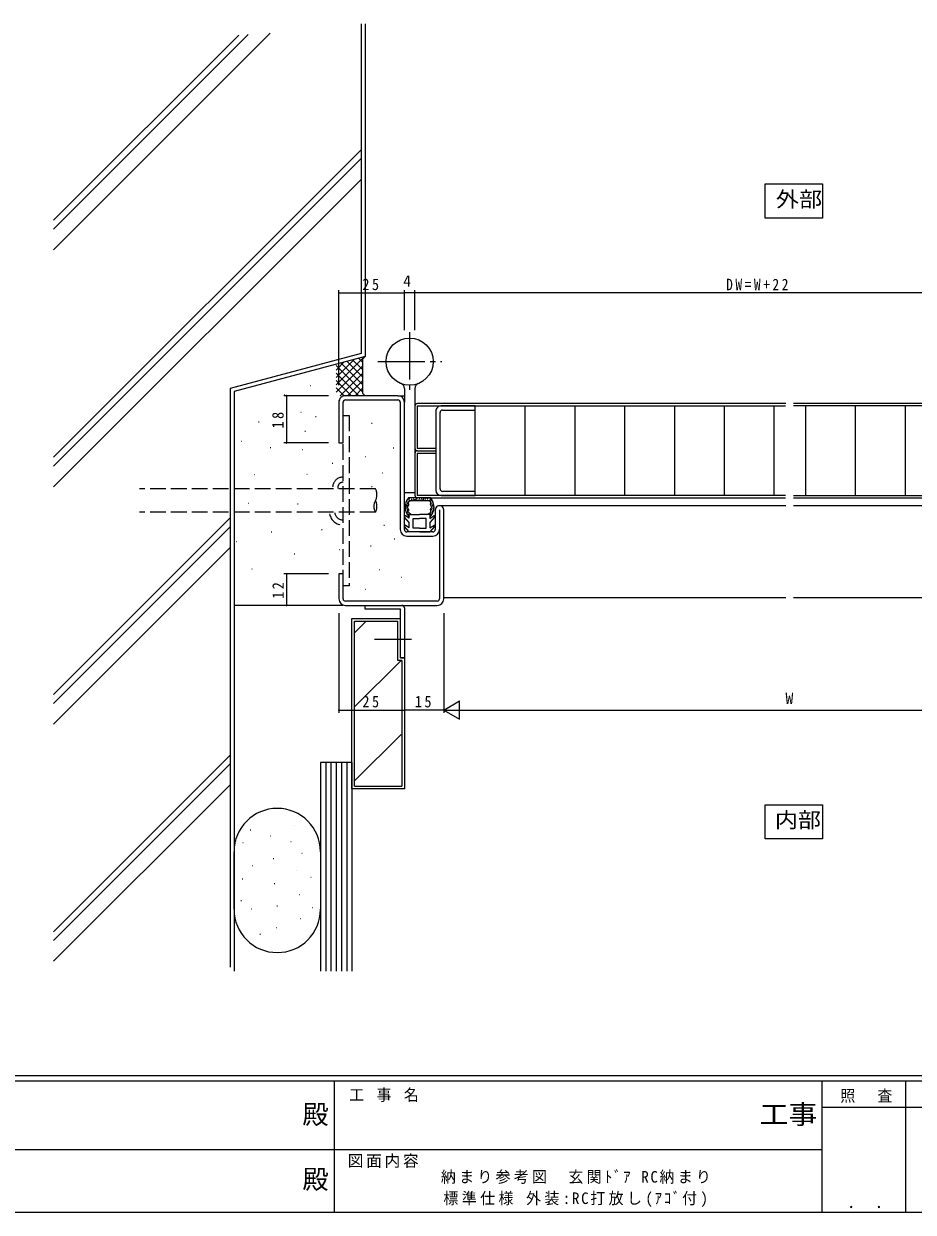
# Model space of a CAD drawing. Units: millimetres, scale not verified. Extents: x -594 to 539, y -420 to 386.
# Drawn here: x -158.4 to 180.9, y -420 to 33.6 of the extents above; entities that cross this region are included whole.
import ezdxf
from ezdxf.enums import TextEntityAlignment as Align

# ---------------------------------------------------------------- set-up
doc = ezdxf.new("R2010")
doc.units = ezdxf.units.MM
doc.header["$LTSCALE"] = 2
doc.linetypes.add('CHAIN2', pattern=[12, 9, -1, 1, -1])
doc.linetypes.add('DASHED3', pattern=[4, 3, -1])
for name, color, linetype, lineweight in [('0-1_YKK_ZWAK', 7, 'Continuous', 9), ('0-2_USER1', 3, 'Continuous', 9), ('0-3_YKK_11', 7, 'Continuous', 9), ('0-4_YKK_12', 2, 'Continuous', 9), ('0-5_YSS_K', 3, 'Continuous', 9), ('0-6_YKK_13', 4, 'Continuous', 9), ('0-7_YKK_D', 6, 'Continuous', 9)]:
    doc.layers.add(name, color=color, linetype=linetype, lineweight=lineweight)
doc.styles.add('ＭＳ ゴシック', font='')
doc.styles.get('ＭＳ ゴシック').set_extended_font_data('MS Gothic')

msp = doc.modelspace()

# ---------------------------------------------------------------- linework, layer by layer
at = {"layer": '0-1_YKK_ZWAK'}
for p, q in [((510, -367.965), (-590, -367.965)), ((456, -369.965), (-590, -369.965)), ((-40, -369.965), (-40, -419.965)), ((146, -369.965), (146, -419.965)), ((178, -369.965), (178, -419.965)), ((243.406, -379.964), (146, -379.964)), ((-222, -395.964), (-38, -395.964)), ((-38, -395.964), (146, -395.964)), ((-590, -419.965), (456, -419.965))]:
    msp.add_line(p, q, dxfattribs=at)
at = {"layer": '0-2_USER1'}
for p, q in [((124.452, -27.559), (146.305, -27.559)), ((124.452, -40.559), (124.452, -27.559)), ((146.305, -27.559), (146.305, -40.559)), ((146.305, -40.559), (124.452, -40.559)), ((124.452, -264.452), (146.305, -264.452)), ((124.452, -277.452), (124.452, -264.452)), ((146.305, -264.452), (146.305, -277.452)), ((146.305, -277.452), (124.452, -277.452))]:
    msp.add_line(p, q, dxfattribs=at)
at = {"layer": '0-3_YKK_11'}
for p, q in [((-15.716, -108.362), (-35.716, -108.362)), ((-38.216, -110.862), (-38.216, -126.362)), ((-36.616, -126.362), (-36.616, -110.862)), ((-35.716, -109.962), (-15.716, -109.962)), ((-14.816, -110.862), (-14.815, -159.462)), ((-13.215, -159.462), (-13.216, -110.862)), ((13.784, -112.262), (0.784, -112.262)), ((13.784, -113.862), (13.784, -112.262)), ((-1.216, -114.262), (-1.216, -144.462)), ((0.384, -143.962), (0.384, -114.762)), ((1.284, -113.862), (13.784, -113.862)), ((-38.216, -126.362), (-36.616, -126.362)), ((13.784, -144.862), (1.284, -144.862)), ((13.784, -146.462), (13.784, -144.862)), ((0.784, -146.462), (13.784, -146.462)), ((-1.416, -151.962), (-1.415, -159.462)), ((0.184, -151.962), (0.185, -185.862)), ((1.785, -185.862), (1.785, -151.962)), ((-2.315, -160.362), (-12.315, -160.362)), ((-12.315, -161.962), (-2.315, -161.962)), ((-38.215, -176.362), (-38.215, -185.862)), ((-36.615, -176.362), (-38.215, -176.362)), ((-36.615, -185.862), (-36.615, -176.362)), ((-0.715, -186.762), (-35.715, -186.762)), ((-35.715, -188.362), (-0.715, -188.362)), ((-28.215, -188.362), (-14.215, -188.362)), ((-28.215, -189.862), (-28.215, -188.362)), ((-14.715, -189.862), (-28.215, -189.862)), ((-14.715, -208.362), (-14.715, -189.862)), ((-13.215, -189.362), (-13.215, -208.362)), ((-13.215, -208.362), (-14.715, -208.362))]:
    msp.add_line(p, q, dxfattribs=at)
for centre, radius, start, end in [((-35.716, -110.862), 2.5, 90.00024, 180.00029), ((-15.716, -110.862), 2.5, 0.00026, 90.00024), ((-35.716, -110.862), 0.9, 90.00024, 180.00029), ((-15.716, -110.862), 0.9, 0.00026, 90.00024), ((0.784, -114.262), 2, 89.99997, 180.00002), ((1.284, -114.762), 0.9, 89.99997, 180.00002), ((0.784, -144.462), 2, 180.00002, 270), ((1.284, -143.962), 0.9, 180.00002, 270), ((0.184, -151.962), 1.6, 0.00026, 180.00029), ((-12.315, -159.462), 2.5, 180.00029, 270.00026), ((-12.315, -159.462), 0.9, 180.00029, 270.00026), ((-2.315, -159.462), 2.5, 270.00026, 0.00026), ((-2.315, -159.462), 0.9, 270.00026, 0.00026), ((-35.715, -185.862), 2.5, 180.00029, 270.00026), ((-35.715, -185.862), 0.9, 180.00029, 270.00026), ((-0.715, -185.862), 2.5, 270.00026, 0.00026), ((-0.715, -185.862), 0.9, 270.00026, 0.00026), ((-14.215, -189.362), 1, 0, 89.99997)]:
    msp.add_arc(centre, radius, start, end, dxfattribs=at)
at = {"layer": '0-4_YKK_12'}
for p, q in [((-15.716, -108.362), (-13.215, -108.362)), ((118.784, -150.362), (0.184, -150.362)), ((132.284, -150.362), (116.248, -150.362)), ((267.421, -150.362), (135.284, -150.362)), ((1.785, -185.362), (132.284, -185.362)), ((135.284, -185.362), (265.784, -185.362))]:
    msp.add_line(p, q, dxfattribs=at)
at = {"layer": '0-5_YSS_K'}
for p, q in [((-29.715, 33.578), (-29.715, -92.211)), ((-29.715, 31.988), (-29.715, -92.211)), ((-28.215, 33.578), (-28.215, -93.362)), ((-147.096, -52.68), (-64.433, 29.982)), ((-147.096, -44.761), (-72.839, 29.497)), ((-147.096, -41.367), (-76.441, 29.289)), ((-147.096, -131.876), (-29.715, -14.495)), ((-147.096, -135.27), (-29.715, -17.89)), ((-147.096, -143.19), (-29.715, -25.809)), ((-29.715, -92.211), (-79.715, -105.609)), ((-29.715, -92.211), (-79.715, -105.609)), ((-28.215, -93.362), (-78.215, -106.76)), ((-28.41, -93.414), (-39.215, -104.22)), ((-32.273, -94.449), (-39.215, -101.392)), ((-29.215, -101.22), (-35.201, -95.234)), ((-29.215, -98.392), (-32.971, -94.636)), ((-29.215, -95.563), (-30.74, -94.039)), ((-36.137, -95.485), (-39.215, -98.563)), ((-29.215, -106.877), (-39.215, -96.877)), ((-29.215, -97.048), (-39.215, -107.048)), ((-30.558, -108.362), (-39.215, -99.705)), ((-29.215, -104.048), (-37.432, -95.832)), ((-33.387, -108.362), (-39.215, -102.534)), ((-29.215, -99.877), (-37.701, -108.362)), ((-29.215, -102.705), (-34.872, -108.362)), ((-79.715, -105.609), (-79.715, -326.465)), ((-78.215, -106.76), (-78.215, -327.965)), ((-59.111, -107.952), (-58.911, -107.952)), ((-49.055, -104.423), (-48.855, -104.423)), ((-36.215, -108.362), (-39.215, -105.362)), ((-28.215, -108.362), (-36.183, -108.362)), ((-29.215, -105.534), (-32.044, -108.362)), ((-28.215, -108.362), (-29.215, -107.362)), ((-52.76, -114.657), (-52.56, -114.657)), ((-47.114, -116.245), (-46.914, -116.245)), ((-68.816, -118.362), (-68.615, -118.362)), ((-51.172, -121.891), (-50.972, -121.891)), ((-25.765, -118.891), (-25.565, -118.891)), ((-75.52, -125.772), (-75.32, -125.772)), ((-64.405, -128.066), (-64.205, -128.066)), ((-52.23, -128.948), (-52.03, -128.948)), ((-17.472, -128.242), (-17.272, -128.242)), ((-40.762, -134.065), (-40.562, -134.065)), ((-28.235, -131.595), (-28.035, -131.595)), ((-70.58, -138.476), (-70.38, -138.476)), ((-50.466, -138.299), (-50.266, -138.299)), ((-21.707, -137.77), (-21.507, -137.77)), ((-25.765, -143.063), (-25.565, -143.063)), ((-72.874, -149.415), (-72.674, -149.415)), ((-53.995, -149.591), (-53.795, -149.591)), ((-147.096, -222.386), (-79.715, -155.005)), ((-147.096, -225.78), (-79.715, -158.399)), ((-21.001, -157.707), (-20.801, -157.707)), ((-64.052, -160.354), (-63.852, -160.354)), ((-44.82, -159.472), (-44.62, -159.472)), ((-17.119, -163.001), (-16.919, -163.001)), ((-147.096, -233.7), (-79.715, -166.319)), ((-77.285, -164.059), (-77.084, -164.059)), ((-38.115, -167.059), (-37.915, -167.059)), ((-26.118, -165.647), (-25.918, -165.647)), ((-55.23, -168.647), (-55.03, -168.647)), ((-71.462, -174.469), (-71.262, -174.469)), ((-22.765, -174.645), (-22.565, -174.645)), ((-14.473, -177.645), (-14.273, -177.645)), ((-28.235, -182.232), (-28.035, -182.232)), ((-36.615, -188.362), (-78.215, -188.362)), ((-33.215, -248.362), (-33.215, -193.365)), ((-33.215, -193.365), (-14.715, -193.365)), ((-27.784, -194.365), (-32.215, -198.797)), ((-15.715, -209.365), (-15.715, -194.365)), ((-14.715, -208.362), (-14.715, -193.365)), ((-14.715, -208.362), (-13.215, -208.362)), ((-13.215, -208.362), (-13.215, -258.365)), ((-14.5, -209.365), (-32.215, -227.081)), ((-14.215, -209.365), (-15.715, -209.365)), ((-14.215, -209.365), (-14.215, -257.365)), ((-14.5, -237.65), (-32.215, -255.365)), ((-147.096, -312.896), (-79.715, -245.515)), ((-147.096, -316.29), (-79.715, -248.909)), ((-45.215, -248.362), (-45.215, -327.965)), ((-33.215, -248.362), (-45.215, -248.362)), ((-43.215, -248.362), (-43.215, -327.965)), ((-41.215, -248.362), (-41.215, -327.965)), ((-39.215, -248.362), (-39.215, -327.965)), ((-37.215, -248.362), (-37.215, -327.965)), ((-35.215, -248.362), (-35.215, -327.965)), ((-33.215, -248.362), (-33.215, -327.965)), ((-33.215, -258.365), (-33.215, -248.365)), ((-147.096, -324.209), (-79.715, -256.828)), ((-13.215, -258.365), (-33.215, -258.365)), ((-32.215, -257.365), (-14.215, -257.365)), ((-71.854, -274.191), (-72.054, -274.191)), ((-64.114, -276.478), (-64.314, -276.478)), ((-55.054, -272.286), (-54.954, -272.286)), ((-55.054, -272.286), (-54.954, -272.286)), ((-74.669, -278.941), (-74.869, -278.941)), ((-56.539, -278.468), (-56.439, -278.468)), ((-78.215, -304.366), (-78.215, -282.366)), ((-63.058, -285.098), (-63.258, -285.098)), ((-52.332, -282.919), (-52.232, -282.919)), ((-45.215, -282.366), (-45.215, -304.366)), ((-71.15, -287.737), (-71.35, -287.737)), ((-54.559, -289.596), (-54.459, -289.596)), ((-74.845, -292.838), (-75.045, -292.838)), ((-62.706, -294.598), (-62.906, -294.598)), ((-48.867, -292.069), (-48.767, -292.069)), ((-53.322, -298.745), (-53.222, -298.745)), ((-75.373, -301.107), (-75.573, -301.107)), ((-61.651, -303.218), (-61.851, -303.218)), ((-48.372, -303.691), (-48.272, -303.691)), ((-71.502, -304.273), (-71.702, -304.273)), ((-52.827, -307.895), (-52.727, -307.895)), ((-61.827, -311.486), (-62.027, -311.486)), ((-68.16, -313.949), (-68.36, -313.949))]:
    msp.add_line(p, q, dxfattribs=at)
at = {"layer": '0-5_YSS_K', "linetype": 'DASHED3'}
for p, q in [((-24.271, -143.861), (-114.268, -143.861)), ((-24.271, -152.861), (-114.268, -152.861))]:
    msp.add_line(p, q, dxfattribs=at)
at = {"layer": '0-5_YSS_K'}
for points in [[(-28.215, -93.362), (-29.215, -94.362), (-29.215, -107.362)], [(-32.215, -257.365), (-32.215, -194.365), (-15.715, -194.365)]]:
    msp.add_lwpolyline(points, dxfattribs=at)
at = {"layer": '0-5_YSS_K', "linetype": 'DASHED3'}
for centre, radius, start, end in [((-36.615, -143.398), 3.979, 90, 189.99992), ((-36.615, -143.398), 2.024, 90, 189.99992), ((-28.168, -146.111), 4.5, 330.00002, 29.99997), ((-20.374, -150.611), 4.5, 149.99997, 210.00002), ((-28.168, -150.611), 4.5, 329.99997, 30.00002), ((-36.615, -152.537), 5.213, 189.99992, 270), ((-36.615, -152.537), 3.217, 189.99992, 270)]:
    msp.add_arc(centre, radius, start, end, dxfattribs=at)
at = {"layer": '0-5_YSS_K'}
for centre, start, end in [((-61.715, -282.366), 0, 180), ((-61.715, -304.366), 180, 0)]:
    msp.add_arc(centre, 16.5, start, end, dxfattribs=at)
at = {"layer": '0-6_YKK_13', "linetype": 'CHAIN2'}
for p, q in [((-11.215, -84.117), (-11.215, -107.321)), ((-23.392, -95.362), (1.081, -95.362)), ((-10.502, -201.362), (-24.583, -201.362))]:
    msp.add_line(p, q, dxfattribs=at)
at = {"layer": '0-6_YKK_13'}
for p, q in [((-13.215, -105.609), (-13.215, -110.862)), ((-9.215, -105.609), (-9.215, -145.362)), ((-9.215, -112.256), (-9.215, -128.44)), ((-8.316, -112.262), (132.237, -112.262)), ((-8.316, -112.262), (-8.316, -128.462)), ((132.284, -111.362), (-8.215, -111.362)), ((13.784, -146.462), (13.784, -112.262)), ((32.784, -112.262), (32.784, -146.462)), ((51.784, -112.262), (51.784, -146.462)), ((70.784, -112.262), (70.784, -146.462)), ((89.784, -112.262), (89.784, -146.462)), ((108.784, -112.262), (108.784, -146.462)), ((127.784, -112.262), (127.784, -146.462)), ((275.785, -111.362), (135.284, -111.362)), ((275.885, -112.262), (135.284, -112.262)), ((139.785, -112.262), (139.785, -146.462)), ((158.785, -112.262), (158.785, -146.462)), ((177.785, -112.262), (177.785, -146.462)), ((-9.215, -130.357), (-9.215, -146.362)), ((-1.216, -128.462), (-8.316, -128.462)), ((-8.316, -130.262), (-8.316, -146.462)), ((-8.316, -130.262), (-1.216, -130.262)), ((-8.215, -129.362), (-1.216, -129.362)), ((-13.215, -145.362), (-9.215, -145.362)), ((-12.193, -149.364), (-11.992, -149.364)), ((-11.978, -148.887), (-11.778, -148.887)), ((-11.954, -149.591), (-11.754, -149.591)), ((-11.918, -149.352), (-11.718, -149.352)), ((-11.523, -148.85), (-11.759, -149.078)), ((-11.759, -149.078), (-11.734, -149.414)), ((-11.734, -149.414), (-11.629, -149.807)), ((-3.168, -147.362), (-11.654, -147.362)), ((-11.644, -148.147), (-11.444, -148.147)), ((-11.169, -148.649), (-11.523, -148.85)), ((-11.453, -148.445), (-11.253, -148.445)), ((-11.393, -147.515), (-11.193, -147.515)), ((-11.298, -148.064), (-11.098, -148.064)), ((-10.93, -148.362), (-11.169, -148.649)), ((-10.93, -148.362), (-3.892, -148.362)), ((-10.618, -147.86), (-10.418, -147.86)), ((-10.332, -148.146), (-10.132, -148.146)), ((-9.885, -147.663), (-9.685, -147.663)), ((-9.617, -147.931), (-9.417, -147.931)), ((-9.17, -147.949), (-8.97, -147.949)), ((-8.813, -147.717), (-8.613, -147.717)), ((-8.544, -147.86), (-8.344, -147.86)), ((132.237, -146.462), (-8.316, -146.462)), ((-7.883, -148.092), (-7.683, -148.092)), ((-7.544, -147.681), (-7.344, -147.681)), ((-7.097, -148.092), (-6.897, -148.092)), ((-6.811, -147.753), (-6.611, -147.753)), ((-6.418, -148.039), (-6.218, -148.039)), ((-6.407, -147.362), (132.237, -147.362)), ((-5.989, -147.896), (-5.789, -147.896)), ((-5.399, -147.842), (-5.199, -147.842)), ((-5.327, -148.235), (-5.127, -148.235)), ((-4.487, -147.77), (-4.287, -147.77)), ((-3.653, -148.649), (-3.892, -148.362)), ((-3.807, -147.396), (-3.607, -147.396)), ((-3.683, -148.056), (-3.483, -148.056)), ((-3.299, -148.85), (-3.653, -148.649)), ((-3.616, -148.505), (-3.416, -148.505)), ((-3.496, -148.159), (-3.296, -148.159)), ((-3.377, -147.658), (-3.177, -147.658)), ((-3.063, -149.078), (-3.299, -148.85)), ((-3.21, -148.744), (-3.01, -148.744)), ((-3.193, -149.807), (-3.088, -149.414)), ((-3.088, -149.414), (-3.063, -149.078)), ((-3.079, -148.267), (-2.879, -148.267)), ((-3.019, -149.662), (-2.819, -149.662)), ((-2.805, -149.28), (-2.605, -149.28)), ((135.284, -146.462), (275.885, -146.462)), ((135.284, -147.362), (275.785, -147.362)), ((-12.694, -151.75), (-12.493, -151.75)), ((-12.503, -151.117), (-12.303, -151.117)), ((-12.491, -150.354), (-12.291, -150.354)), ((-12.36, -149.96), (-12.16, -149.96)), ((-12.324, -151.141), (-12.124, -151.141)), ((-12.288, -150.545), (-12.088, -150.545)), ((-12.162, -152.165), (-11.962, -152.165)), ((-12.157, -151.833), (-11.957, -151.833)), ((-12.115, -152.587), (-11.915, -152.587)), ((-11.687, -150.183), (-12.105, -150.812)), ((-12.105, -150.812), (-12.013, -151.112)), ((-12.085, -150.092), (-11.885, -150.092)), ((-12.056, -152.974), (-11.856, -152.974)), ((-12.013, -151.112), (-11.766, -151.43)), ((-11.93, -151.666), (-11.73, -151.666)), ((-11.766, -151.43), (-11.615, -151.783)), ((-11.672, -152.168), (-11.758, -152.534)), ((-11.758, -152.534), (-11.671, -152.832)), ((-11.728, -153.596), (-11.528, -153.596)), ((-11.629, -149.807), (-11.687, -150.183)), ((-11.615, -151.783), (-11.672, -152.168)), ((-11.671, -152.832), (-11.38, -153.06)), ((-11.411, -155.143), (-11.411, -153.662)), ((-11.411, -153.662), (-7.411, -153.662)), ((-11.38, -153.06), (-10.986, -153.251)), ((-3.836, -153.251), (-3.442, -153.06)), ((-3.482, -153.326), (-3.282, -153.326)), ((-3.442, -153.06), (-3.151, -152.832)), ((-3.207, -151.783), (-3.056, -151.43)), ((-3.15, -152.168), (-3.207, -151.783)), ((-3.135, -150.183), (-3.193, -149.807)), ((-3.189, -152.998), (-2.989, -152.998)), ((-3.151, -152.832), (-3.064, -152.534)), ((-3.064, -152.534), (-3.15, -152.168)), ((-2.717, -150.812), (-3.135, -150.183)), ((-3.13, -153.702), (-2.93, -153.702)), ((-3.056, -151.43), (-2.809, -151.112)), ((-2.852, -151.738), (-2.652, -151.738)), ((-2.809, -151.112), (-2.717, -150.812)), ((-2.708, -152.822), (-2.508, -152.822)), ((-2.649, -152.259), (-2.449, -152.259)), ((-2.602, -149.996), (-2.402, -149.996)), ((-2.578, -150.414), (-2.378, -150.414)), ((-2.447, -151.237), (-2.247, -151.237)), ((-2.292, -151.845), (-2.092, -151.845)), ((-2.28, -150.557), (-2.08, -150.557)), ((-2.244, -151.094), (-2.044, -151.094)), ((-11.411, -156.762), (-13.155, -154.683)), ((-11.411, -160.362), (-13.155, -158.283)), ((-11.411, -155.143), (-12.758, -154.241)), ((-11.411, -158.743), (-12.758, -157.841)), ((-11.411, -158.743), (-11.411, -156.762)), ((-9.911, -158.862), (-9.911, -155.162)), ((-9.911, -155.162), (-7.411, -155.162)), ((-4.911, -155.162), (-7.411, -155.162)), ((-4.911, -158.862), (-4.911, -155.162)), ((-3.489, -155.234), (-2.042, -154.267)), ((-3.489, -158.834), (-2.042, -157.867)), ((-3.411, -156.762), (-3.329, -156.714)), ((-3.411, -158.828), (-3.411, -156.762)), ((-3.329, -156.714), (-1.645, -154.709)), ((-3.329, -160.314), (-1.645, -158.309)), ((-7.316, -160.362), (-11.411, -160.362)), ((-7.411, -158.862), (-9.911, -158.862)), ((-7.411, -158.862), (-4.911, -158.862)), ((-7.316, -160.362), (-3.411, -160.362)), ((-3.411, -160.362), (-3.329, -160.314))]:
    msp.add_line(p, q, dxfattribs=at)
at = {"layer": '0-6_YKK_13', "linetype": 'DASHED3'}
for p, q in [((-36.615, -115.862), (-34.315, -115.862)), ((-36.615, -180.862), (-36.615, -115.862)), ((-34.315, -115.862), (-34.315, -180.862)), ((-34.315, -180.862), (-36.615, -180.862))]:
    msp.add_line(p, q, dxfattribs=at)
at = {"layer": '0-6_YKK_13'}
msp.add_lwpolyline([(-3.411, -155.228), (-3.411, -153.662), (-7.411, -153.662)], dxfattribs=at)
msp.add_circle((-11.215, -95.362), 9, dxfattribs=at)
for centre, radius, start, end in [((-15.216, -105.609), 2, 0, 68.67654), ((-7.215, -105.609), 2, 111.32385, 180), ((-8.215, -112.362), 1, 90, 180), ((-8.215, -128.362), 1, 180, 270), ((-8.215, -130.362), 1, 90, 180), ((-7.411, -150.862), 5.5, 140.48035, 223.34175), ((-8.215, -146.362), 1, 180, 270), ((-7.411, -150.862), 5.5, 316.65823, 39.51962), ((-12.925, -154.491), 0.3, 56.21114, 220.00243), ((-7.411, -150.862), 4.3, 213.74989, 220.62927), ((-7.411, -150.862), 4.3, 319.3705, 326.24989), ((-12.925, -158.091), 0.3, 56.21114, 220.00243), ((-1.875, -154.516), 0.3, 319.99756, 123.78885), ((-1.875, -158.116), 0.3, 319.99756, 123.78885)]:
    msp.add_arc(centre, radius, start, end, dxfattribs=at)
at = {"layer": '0-7_YKK_D'}
for p, q in [((-38.216, -104.362), (-38.216, -68.117)), ((-38.216, -69.117), (-13.216, -69.117)), ((-13.216, -83.362), (-13.216, -68.117)), ((-9.215, -69.117), (-13.216, -69.117)), ((-9.215, -83.362), (-9.215, -68.117)), ((276.785, -69.117), (-9.215, -69.117)), ((-42.216, -108.362), (-59.216, -108.362)), ((-58.216, -108.362), (-58.216, -126.362)), ((-42.216, -126.362), (-59.216, -126.362)), ((-42.215, -176.362), (-59.216, -176.362)), ((-58.216, -176.362), (-58.216, -188.362)), ((-38.215, -191.362), (-38.215, -229.362)), ((-13.215, -191.362), (-13.215, -229.362)), ((1.785, -191.362), (1.785, -229.362)), ((1.785, -191.362), (1.785, -229.362)), ((1.785, -228.362), (7.847, -224.862)), ((7.847, -231.862), (7.847, -224.862)), ((-38.215, -228.362), (-13.215, -228.362)), ((1.785, -228.362), (-13.215, -228.362)), ((1.785, -228.362), (13.909, -228.362)), ((1.785, -228.362), (7.847, -231.862)), ((8.785, -228.362), (258.785, -228.361))]:
    msp.add_line(p, q, dxfattribs=at)
for centre, start, end in [((-38.216, -69.117), 0, 180), ((-38.216, -69.117), 180, 0), ((-13.216, -69.117), 0, 180), ((-13.216, -69.117), 180, 0), ((-9.215, -69.117), 0, 180), ((-9.215, -69.117), 180, 0), ((-58.216, -108.362), 90, 270), ((-58.216, -108.362), 270, 90), ((-58.216, -126.362), 90, 270), ((-58.216, -126.362), 270, 90), ((-58.216, -176.362), 90, 270), ((-58.216, -176.362), 270, 90), ((-58.216, -188.362), 90, 270), ((-58.216, -188.362), 270, 90), ((-38.215, -228.362), 0, 180), ((-38.215, -228.362), 180, 0), ((-13.215, -228.362), 0, 180), ((-13.215, -228.362), 0, 180), ((-13.215, -228.362), 180, 0), ((-13.215, -228.362), 180, 0)]:
    msp.add_arc(centre, 0.106, start, end, dxfattribs=at)

# ---------------------------------------------------------------- texts
at = {"layer": '0-1_YKK_ZWAK', "color": 3, "style": 'ＭＳ ゴシック'}
for p in [(-52.117, -388.474), (-52.117, -413.219)]:
    msp.add_text('殿', height=7.331, dxfattribs=at).set_placement(p, align=Align.BOTTOM_LEFT)
at = {"layer": '0-1_YKK_ZWAK', "color": 3, "style": 'ＭＳ ゴシック', "width": 1.1}
msp.add_text('工事', height=7.331, dxfattribs=at).set_placement((122.331, -388.474), align=Align.BOTTOM_LEFT)
at = {"layer": '0-1_YKK_ZWAK', "char_height": 4.399, "attachment_point": 7, "style": 'ＭＳ ゴシック'}
for s, insert in [('\\T1.22;\\W0.95;工\\~事\\~名', (-34.268, -377.869)), ('\\T1.24;\\W0.95;照\\~\\~査', (153.127, -378.222)), ('\\T1.17;図面内容', (-34.832, -403.034)), ('\\T1.24;\\W0.95;\\~．\\~．', (152.364, -418.459))]:
    msp.add_mtext(s, dxfattribs=dict(at, insert=insert))
at = {"layer": '0-2_USER1', "color": 7, "style": 'ＭＳ ゴシック', "width": 1.1}
for s, p in [('外部', (128.552, -38.059)), ('内部', (128.125, -274.952))]:
    msp.add_text(s, height=5.865, dxfattribs=at).set_placement(p, align=Align.BOTTOM_LEFT)
at = {"layer": '0-2_USER1', "color": 7, "char_height": 4.399, "attachment_point": 7, "style": 'ＭＳ ゴシック'}
for s, insert in [('\\T1.22;\\W0.95;納まり参考図\\~\\~玄関ﾄﾞｱ\\~RC納まり', (0.71, -409.178)), ('\\T1.23;\\W0.95;標準仕様\\~外装:RC打放し(ｱｺﾞ付)', (1.653, -418))]:
    msp.add_mtext(s, dxfattribs=dict(at, insert=insert))
at = {"layer": '0-7_YKK_D', "color": 7, "style": 'ＭＳ ゴシック'}
for s, p in [('4', (-13.666, -68.117)), ('W', (132.185, -227.362))]:
    msp.add_text(s, height=4.399, dxfattribs=at).set_placement(p, align=Align.BOTTOM_LEFT)
at = {"layer": '0-7_YKK_D', "color": 7, "char_height": 4.399, "attachment_point": 7, "style": 'ＭＳ ゴシック'}
for s, insert in [('\\T1.36;\\W0.9;25', (-29.236, -68.117)), ('\\T1.39;\\W0.85;DW=W+22', (109.542, -68.117)), ('\\T1.36;\\W0.9;25', (-29.235, -227.362)), ('\\T1.36;\\W0.9;15', (-9.235, -227.362))]:
    msp.add_mtext(s, dxfattribs=dict(at, insert=insert))
at = {"layer": '0-7_YKK_D', "color": 7, "char_height": 4.399, "attachment_point": 7, "rotation": 90, "style": 'ＭＳ ゴシック'}
for s, insert in [('\\T1.36;\\W0.9;18', (-59.216, -120.882)), ('\\T1.36;\\W0.9;12', (-59.216, -185.882))]:
    msp.add_mtext(s, dxfattribs=dict(at, insert=insert))

doc.saveas('drawing.dxf')
